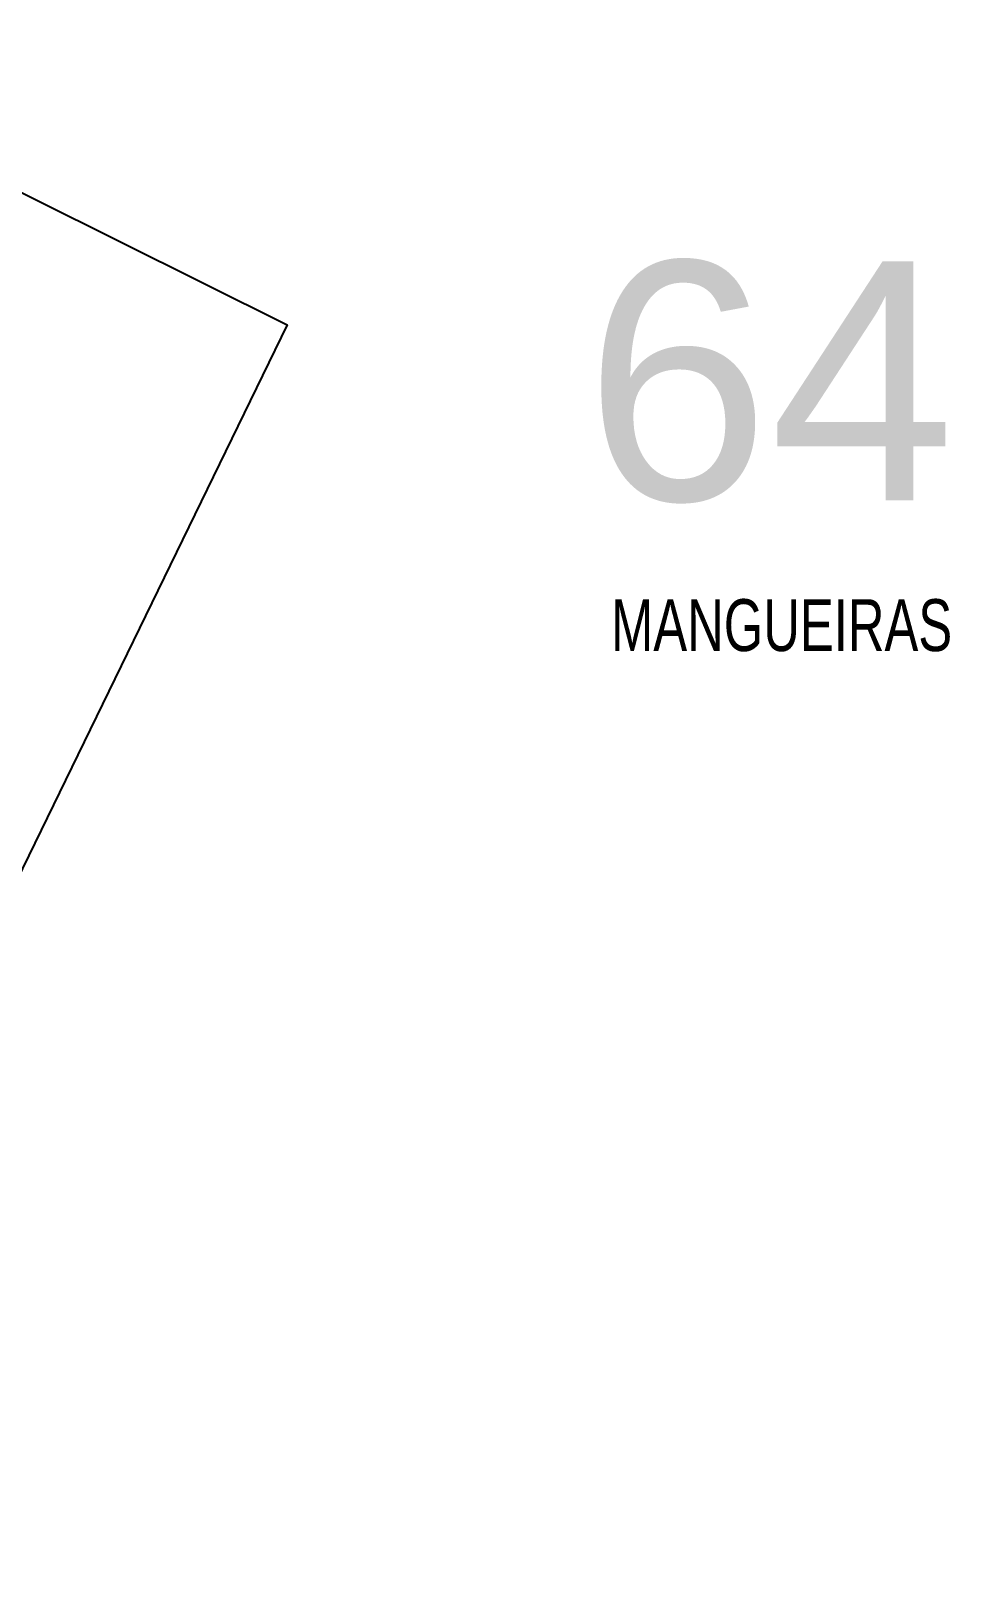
# Model space of a CAD drawing. Extents: x 203665 to 205970, y 4870865 to 4873745.
# Drawn here: x 205465.8 to 205554.3, y 4873037.1 to 4873187.2 of the extents above; entities that cross this region are included whole.
import ezdxf

# ---------------------------------------------------------------- set-up
doc = ezdxf.new("R2010")
doc.units = 0
doc.header["$LTSCALE"] = 1.5
doc.header["$MEASUREMENT"] = 0
for name, color, linetype in [('CD_MALHA_LOTES', 7, 'CONTINUOUS'), ('LM-TXT-LSB', 7, 'CONTINUOUS'), ('RU-QUADRA', 210, 'CONTINUOUS')]:
    doc.layers.add(name, color=color, linetype=linetype)
doc.styles.add('ARIAL', font='ARIAL.SHX')
doc.styles.add('SWIS', font='swissko.ttf')

msp = doc.modelspace()

# ---------------------------------------------------------------- linework, layer by layer
at = {"layer": 'CD_MALHA_LOTES', "linetype": 'Continuous', "flags": 128}
for points in [[(205433.587825, 4873187.200051), (205490.448405, 4873158.900776)], [(205490.448405, 4873158.900776), (205431.142209, 4873037.14402)]]:
    msp.add_lwpolyline(points, dxfattribs=at)
at = {"layer": 'RU-QUADRA', "linetype": 'Continuous', "flags": 128}
msp.add_lwpolyline([(205433.587825, 4873187.200051), (205490.448405, 4873158.900776), (205431.142209, 4873037.14402), (205374.019598, 4873065.967355)], close=True, dxfattribs=at)

# ---------------------------------------------------------------- texts
at = {"layer": 'LM-TXT-LSB', "style": 'SWIS'}
msp.add_text('64', height=23, dxfattribs=at).set_placement((205519.081871, 4873142.011696))
at = {"layer": 'LM-TXT-LSB', "style": 'ARIAL', "width": 0.7}
msp.add_text('MANGUEIRAS', height=5, dxfattribs=at).set_placement((205521.654117, 4873127.480898))

doc.saveas('drawing.dxf')
